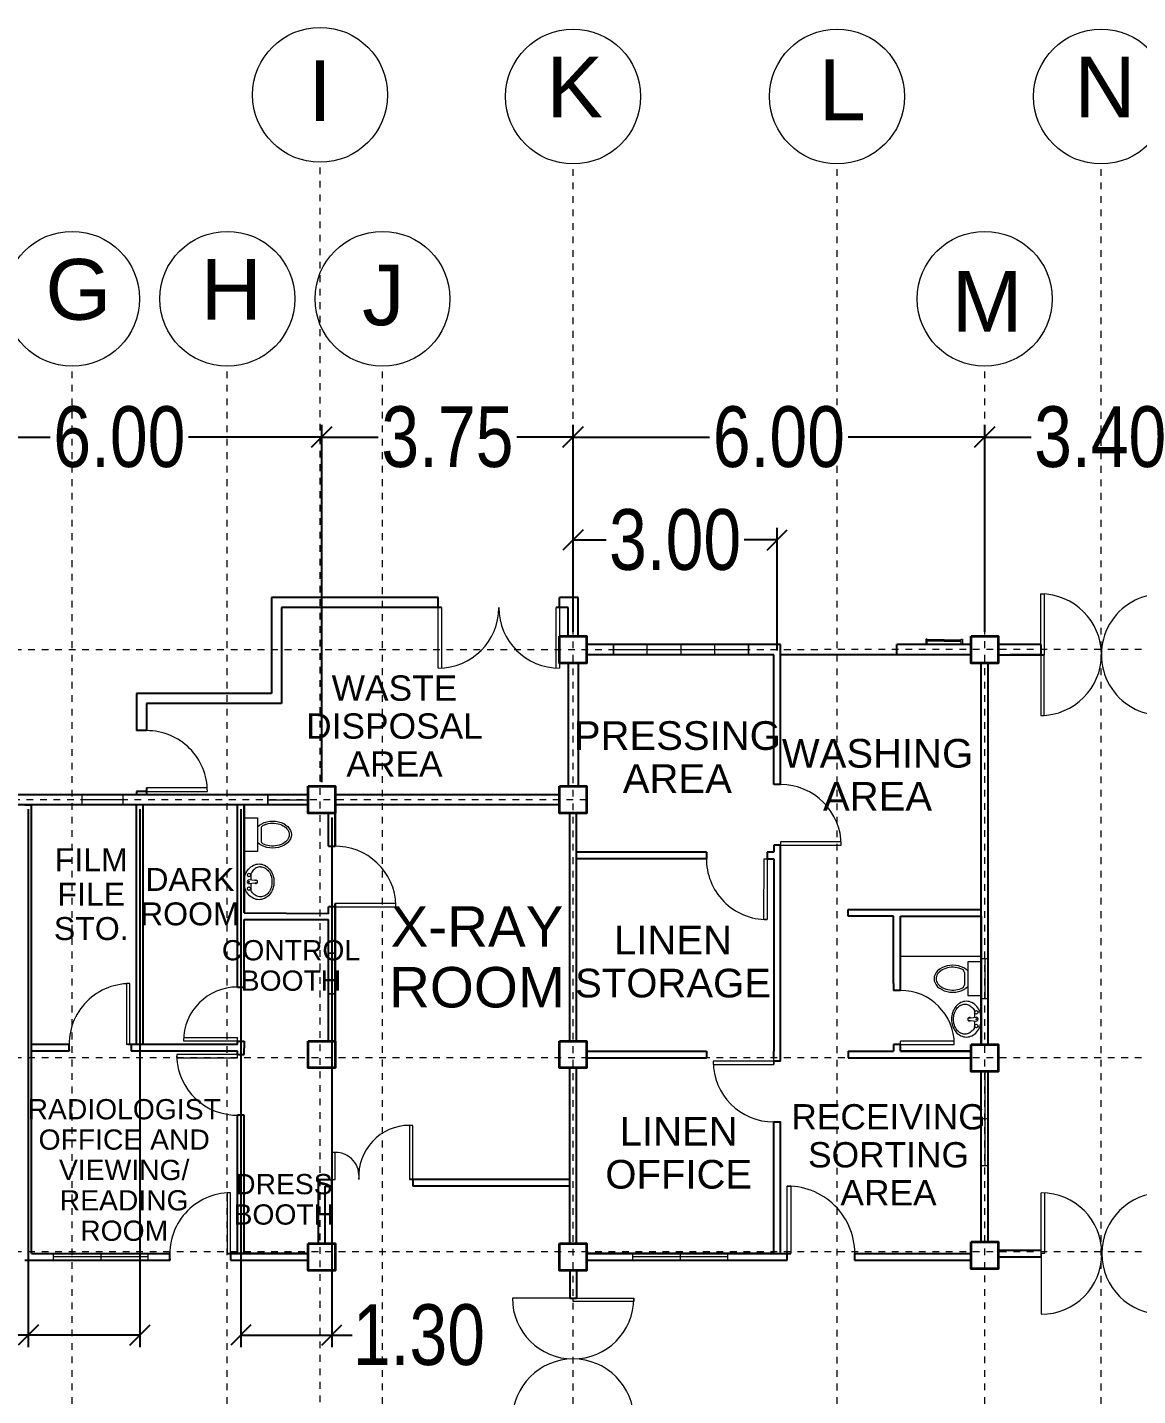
# Model space of a CAD drawing. Header units: millimetres. Extents: x 63005 to 126950, y 36019 to 74749.
# Drawn here: x 63086.43 to 63102.89, y 36330.57 to 36350.85 of the extents above; entities that cross this region are included whole.
import ezdxf

# ---------------------------------------------------------------- set-up
doc = ezdxf.new("R2010")
doc.units = ezdxf.units.MM
doc.header["$LTSCALE"] = 0.04
doc.linetypes.add('PHANTOM', pattern=[2.5, 1.25, -0.25, 0.25, -0.25, 0.25, -0.25])
doc.styles.get("Standard").update_dxf_attribs({"font": 'arial.ttf', "width": 0.8})
doc.styles.add('SWISSLT175', font='swissl.ttf', dxfattribs={"height": 0.175})
doc.dimstyles.new('dimension', dxfattribs={"dimtxt": 0.9, "dimasz": 0.3, "dimexe": 0.18, "dimexo": 0.0625, "dimgap": 0.09, "dimtad": 0, "dimzin": 0, "dimdsep": 46, "dimtxsty": 'Standard', "dimblk": 'OBLIQUE', "dimcen": 0.09, "dimclrd": 256, "dimclre": 256, "dimclrt": 256, "dimadec": 0, "dimazin": 0, "dimtfac": 1, "dimtofl": 0, "dimtmove": 0, "dimatfit": 3, "dimldrblk": 'OBLIQUE', "dimfxl": 1, "dimtolj": 1, "dimtzin": 0, "dimarcsym": 0})

# ---------------------------------------------------------------- blocks, each defined once
blk = doc.blocks.new('_Oblique')
at = {"color": 0, "linetype": 'ByBlock', "lineweight": -2}
blk.add_line((-0.5, -0.5), (0.5, 0.5), dxfattribs=at)
blk = doc.blocks.new('*D104')
at = {"lineweight": -2, "transparency": 16777216}
for p, q in [((63084.798, 36339.661), (63084.798, 36344.954)), ((63090.798, 36339.661), (63090.798, 36344.954)), ((63084.798, 36344.774), (63086.772, 36344.774)), ((63090.798, 36344.774), (63088.823, 36344.774))]:
    blk.add_line(p, q, dxfattribs=at)
at = {"layer": 'Defpoints', "color": 0, "lineweight": 25, "transparency": 16777216}
for p in [(63090.798, 36344.774), (63084.798, 36339.599), (63090.798, 36339.599)]:
    blk.add_point(p, dxfattribs=at)
at = {"lineweight": -2, "transparency": 16777216, "xscale": 0.3, "yscale": 0.3, "zscale": 0.3, "rotation": 180}
blk.add_blockref('_Oblique', (63084.798, 36344.774), dxfattribs=at)
at = {"lineweight": -2, "transparency": 16777216, "xscale": 0.3, "yscale": 0.3, "zscale": 0.3}
blk.add_blockref('_Oblique', (63090.798, 36344.774), dxfattribs=at)
at = {"lineweight": 5, "transparency": 16777216, "insert": (63087.798, 36344.774), "char_height": 0.9, "attachment_point": 5}
blk.add_mtext('\\A1;6.00', dxfattribs=at)
blk = doc.blocks.new('*D105')
at = {"lineweight": -2, "transparency": 16777216}
for p, q in [((63090.798, 36339.661), (63090.798, 36344.954)), ((63094.523, 36341.886), (63094.523, 36344.954)), ((63090.798, 36344.774), (63091.633, 36344.774)), ((63094.523, 36344.774), (63093.688, 36344.774))]:
    blk.add_line(p, q, dxfattribs=at)
at = {"layer": 'Defpoints', "color": 0, "lineweight": 25, "transparency": 16777216}
for p in [(63094.523, 36344.774), (63094.523, 36341.824), (63090.798, 36339.599)]:
    blk.add_point(p, dxfattribs=at)
at = {"lineweight": -2, "transparency": 16777216, "xscale": 0.3, "yscale": 0.3, "zscale": 0.3, "rotation": 180}
blk.add_blockref('_Oblique', (63090.798, 36344.774), dxfattribs=at)
at = {"lineweight": -2, "transparency": 16777216, "xscale": 0.3, "yscale": 0.3, "zscale": 0.3}
blk.add_blockref('_Oblique', (63094.523, 36344.774), dxfattribs=at)
at = {"lineweight": 5, "transparency": 16777216, "insert": (63092.66, 36344.774), "char_height": 0.9, "attachment_point": 5}
blk.add_mtext('\\A1;3.75', dxfattribs=at)
blk = doc.blocks.new('*D106')
at = {"lineweight": -2, "transparency": 16777216}
for p, q in [((63094.523, 36341.886), (63094.523, 36344.954)), ((63100.623, 36341.886), (63100.623, 36344.954)), ((63094.523, 36344.774), (63096.547, 36344.774)), ((63100.623, 36344.774), (63098.598, 36344.774))]:
    blk.add_line(p, q, dxfattribs=at)
at = {"layer": 'Defpoints', "color": 0, "lineweight": 25, "transparency": 16777216}
for p in [(63100.623, 36344.774), (63094.523, 36341.824), (63100.623, 36341.824)]:
    blk.add_point(p, dxfattribs=at)
at = {"lineweight": -2, "transparency": 16777216, "xscale": 0.3, "yscale": 0.3, "zscale": 0.3, "rotation": 180}
blk.add_blockref('_Oblique', (63094.523, 36344.774), dxfattribs=at)
at = {"lineweight": -2, "transparency": 16777216, "xscale": 0.3, "yscale": 0.3, "zscale": 0.3}
blk.add_blockref('_Oblique', (63100.623, 36344.774), dxfattribs=at)
at = {"lineweight": 5, "transparency": 16777216, "insert": (63097.573, 36344.774), "char_height": 0.9, "attachment_point": 5}
blk.add_mtext('\\A1;6.00', dxfattribs=at)
blk = doc.blocks.new('*D107')
at = {"lineweight": -2, "transparency": 16777216}
for p, q in [((63100.623, 36341.886), (63100.623, 36344.954)), ((63104.048, 36341.886), (63104.048, 36344.954)), ((63100.623, 36344.774), (63101.311, 36344.774)), ((63104.048, 36344.774), (63103.359, 36344.774))]:
    blk.add_line(p, q, dxfattribs=at)
at = {"layer": 'Defpoints', "color": 0, "lineweight": 25, "transparency": 16777216}
for p in [(63104.048, 36344.774), (63100.623, 36341.824), (63104.048, 36341.824)]:
    blk.add_point(p, dxfattribs=at)
at = {"lineweight": -2, "transparency": 16777216, "xscale": 0.3, "yscale": 0.3, "zscale": 0.3, "rotation": 180}
blk.add_blockref('_Oblique', (63100.623, 36344.774), dxfattribs=at)
at = {"lineweight": -2, "transparency": 16777216, "xscale": 0.3, "yscale": 0.3, "zscale": 0.3}
blk.add_blockref('_Oblique', (63104.048, 36344.774), dxfattribs=at)
at = {"lineweight": 5, "transparency": 16777216, "insert": (63102.335, 36344.774), "char_height": 0.9, "attachment_point": 5}
blk.add_mtext('\\A1;3.40', dxfattribs=at)
blk = doc.blocks.new('*D109')
at = {"lineweight": -2, "transparency": 16777216}
for p, q in [((63094.523, 36341.886), (63094.523, 36343.43)), ((63097.548, 36341.611), (63097.548, 36343.43)), ((63094.523, 36343.25), (63095.011, 36343.25)), ((63097.548, 36343.25), (63097.059, 36343.25))]:
    blk.add_line(p, q, dxfattribs=at)
at = {"layer": 'Defpoints', "color": 0, "lineweight": 25, "transparency": 16777216}
for p in [(63097.548, 36343.25), (63094.523, 36341.824), (63097.548, 36341.549)]:
    blk.add_point(p, dxfattribs=at)
at = {"lineweight": -2, "transparency": 16777216, "xscale": 0.3, "yscale": 0.3, "zscale": 0.3, "rotation": 180}
blk.add_blockref('_Oblique', (63094.523, 36343.25), dxfattribs=at)
at = {"lineweight": -2, "transparency": 16777216, "xscale": 0.3, "yscale": 0.3, "zscale": 0.3}
blk.add_blockref('_Oblique', (63097.548, 36343.25), dxfattribs=at)
at = {"lineweight": 5, "transparency": 16777216, "insert": (63096.035, 36343.25), "char_height": 0.9, "attachment_point": 5}
blk.add_mtext('\\A1;3.00', dxfattribs=at)
blk = doc.blocks.new('*D122')
at = {"lineweight": -2, "transparency": 16777216}
for p, q in [((63086.448, 36339.261), (63086.448, 36331.286)), ((63088.103, 36339.261), (63088.103, 36331.286)), ((63086.448, 36331.466), (63085.923, 36331.466)), ((63088.103, 36331.466), (63086.448, 36331.466))]:
    blk.add_line(p, q, dxfattribs=at)
at = {"layer": 'Defpoints', "color": 0, "lineweight": 25, "transparency": 16777216}
for p in [(63086.448, 36339.324), (63088.103, 36339.324), (63088.103, 36331.466)]:
    blk.add_point(p, dxfattribs=at)
at = {"lineweight": -2, "transparency": 16777216, "xscale": 0.3, "yscale": 0.3, "zscale": 0.3, "rotation": 180}
blk.add_blockref('_Oblique', (63086.448, 36331.466), dxfattribs=at)
at = {"lineweight": -2, "transparency": 16777216, "xscale": 0.3, "yscale": 0.3, "zscale": 0.3}
blk.add_blockref('_Oblique', (63088.103, 36331.466), dxfattribs=at)
at = {"lineweight": 5, "transparency": 16777216, "insert": (63084.933, 36331.466), "char_height": 0.9, "attachment_point": 5}
blk.add_mtext('\\A1;1.60', dxfattribs=at)
blk = doc.blocks.new('*D123')
at = {"lineweight": -2, "transparency": 16777216}
for p, q in [((63089.598, 36339.261), (63089.598, 36331.286)), ((63090.948, 36339.136), (63090.948, 36331.286)), ((63089.598, 36331.466), (63090.948, 36331.466)), ((63090.948, 36331.466), (63091.248, 36331.466))]:
    blk.add_line(p, q, dxfattribs=at)
at = {"layer": 'Defpoints', "color": 0, "lineweight": 25, "transparency": 16777216}
for p in [(63089.598, 36339.324), (63090.948, 36339.199), (63090.948, 36331.466)]:
    blk.add_point(p, dxfattribs=at)
at = {"lineweight": -2, "transparency": 16777216, "xscale": 0.3, "yscale": 0.3, "zscale": 0.3, "rotation": 180}
blk.add_blockref('_Oblique', (63089.598, 36331.466), dxfattribs=at)
at = {"lineweight": -2, "transparency": 16777216, "xscale": 0.3, "yscale": 0.3, "zscale": 0.3}
blk.add_blockref('_Oblique', (63090.948, 36331.466), dxfattribs=at)
at = {"lineweight": 5, "transparency": 16777216, "insert": (63092.238, 36331.466), "char_height": 0.9, "attachment_point": 5}
blk.add_mtext('\\A1;1.30', dxfattribs=at)

msp = doc.modelspace()

# ---------------------------------------------------------------- linework, layer by layer
at = {"color": 0, "linetype": 'PHANTOM', "lineweight": 5, "transparency": 33554495}
for p, q in [((63090.773, 36303.671), (63090.773, 36348.846)), ((63094.523, 36300.646), (63094.523, 36348.821)), ((63098.435, 36300.646), (63098.435, 36348.821)), ((63102.348, 36300.646), (63102.348, 36348.821)), ((63087.098, 36312.648), (63087.098, 36345.823)), ((63089.398, 36312.648), (63089.398, 36345.823)), ((63091.698, 36312.648), (63091.698, 36345.823)), ((63100.623, 36312.648), (63100.623, 36345.823)), ((63110.348, 36341.624), (63040.973, 36341.621)), ((63094.723, 36339.399), (63044.972, 36339.395)), ((63110.348, 36335.574), (63040.973, 36335.571)), ((63110.348, 36332.699), (63040.972, 36332.696))]:
    msp.add_line(p, q, dxfattribs=at)
at = {"color": 1, "lineweight": 13}
for p, q in [((63101.453, 36341.549), (63101.453, 36342.449)), ((63101.453, 36342.449), (63101.503, 36342.449)), ((63101.503, 36342.449), (63101.503, 36341.549)), ((63092.523, 36341.349), (63092.523, 36342.249)), ((63092.523, 36342.249), (63092.573, 36342.249)), ((63092.573, 36342.249), (63092.573, 36341.349)), ((63094.273, 36341.349), (63094.273, 36342.249)), ((63094.273, 36342.249), (63094.323, 36342.249)), ((63094.323, 36342.249), (63094.323, 36341.349)), ((63101.453, 36341.549), (63101.453, 36340.649)), ((63101.453, 36341.549), (63101.503, 36341.549)), ((63101.503, 36341.549), (63101.453, 36341.549)), ((63101.453, 36341.499), (63101.453, 36340.648)), ((63101.503, 36340.649), (63101.503, 36341.549)), ((63101.453, 36340.649), (63101.503, 36340.649)), ((63089.103, 36339.574), (63088.203, 36339.574)), ((63088.203, 36339.524), (63089.103, 36339.524)), ((63098.498, 36338.774), (63097.598, 36338.774)), ((63097.598, 36338.774), (63097.598, 36338.724)), ((63098.498, 36338.724), (63098.498, 36338.774)), ((63097.598, 36338.724), (63098.498, 36338.724)), ((63097.348, 36337.624), (63097.357, 36338.524)), ((63097.357, 36338.524), (63097.398, 36338.524)), ((63097.398, 36338.524), (63097.398, 36337.624)), ((63091.898, 36337.861), (63090.998, 36337.861)), ((63090.998, 36337.811), (63091.898, 36337.811)), ((63091.898, 36337.811), (63091.898, 36337.861)), ((63097.398, 36337.624), (63097.348, 36337.624)), ((63087.953, 36336.674), (63087.903, 36336.674)), ((63087.903, 36336.674), (63087.903, 36335.774)), ((63087.953, 36335.774), (63087.953, 36336.674)), ((63088.003, 36335.774), (63087.903, 36335.774)), ((63088.748, 36335.874), (63089.548, 36335.874)), ((63089.548, 36335.824), (63088.748, 36335.824)), ((63089.548, 36335.824), (63089.548, 36335.874)), ((63099.373, 36335.774), (63099.373, 36335.824)), ((63100.173, 36335.824), (63099.373, 36335.824)), ((63099.373, 36335.774), (63100.173, 36335.774)), ((63100.173, 36335.774), (63100.173, 36335.824)), ((63089.548, 36335.624), (63088.648, 36335.624)), ((63088.648, 36335.624), (63088.649, 36335.574)), ((63088.648, 36335.574), (63089.548, 36335.574)), ((63089.548, 36335.574), (63089.548, 36335.624)), ((63097.498, 36335.524), (63096.598, 36335.524)), ((63096.598, 36335.524), (63096.598, 36335.474)), ((63097.498, 36335.474), (63097.498, 36335.574)), ((63097.498, 36335.524), (63097.498, 36335.474)), ((63096.598, 36335.474), (63097.498, 36335.474)), ((63089.447, 36333.574), (63089.397, 36333.574)), ((63089.397, 36333.574), (63089.397, 36332.674)), ((63089.447, 36332.674), (63089.447, 36333.574)), ((63097.698, 36333.674), (63097.748, 36333.674)), ((63097.698, 36332.674), (63097.698, 36333.674)), ((63097.748, 36333.674), (63097.748, 36332.674)), ((63101.46, 36332.674), (63101.46, 36333.574)), ((63101.51, 36333.574), (63101.51, 36332.674)), ((63101.46, 36332.624), (63101.46, 36332.724)), ((63101.51, 36332.674), (63101.46, 36332.674)), ((63101.46, 36332.674), (63101.46, 36331.774)), ((63094.523, 36332.012), (63093.623, 36332.012)), ((63094.523, 36332.012), (63095.423, 36332.012)), ((63094.523, 36331.962), (63094.523, 36332.012)), ((63095.423, 36331.962), (63094.523, 36331.962)), ((63095.423, 36332.012), (63095.423, 36331.962))]:
    msp.add_line(p, q, dxfattribs=at)
at = {"color": 4, "lineweight": 25}
for p, q in [((63092.523, 36342.399), (63090.053, 36342.399)), ((63090.053, 36342.399), (63090.053, 36340.974)), ((63092.573, 36342.249), (63090.203, 36342.249)), ((63090.203, 36342.249), (63090.203, 36340.824)), ((63092.523, 36342.249), (63092.523, 36342.399)), ((63094.448, 36342.249), (63094.273, 36342.249)), ((63094.598, 36342.399), (63094.323, 36342.399)), ((63094.323, 36342.249), (63094.323, 36342.399)), ((63094.448, 36342.249), (63094.348, 36342.249)), ((63094.448, 36341.824), (63094.448, 36342.249)), ((63094.598, 36341.824), (63094.598, 36342.399)), ((63097.598, 36341.699), (63094.723, 36341.699)), ((63097.598, 36341.549), (63097.598, 36341.699)), ((63100.423, 36341.699), (63099.323, 36341.699)), ((63099.323, 36341.549), (63099.323, 36341.699)), ((63101.453, 36341.699), (63100.823, 36341.699)), ((63101.453, 36341.699), (63101.003, 36341.699)), ((63101.453, 36341.699), (63101.453, 36341.549)), ((63094.448, 36341.424), (63094.448, 36339.599)), ((63094.598, 36341.424), (63094.598, 36339.599)), ((63097.498, 36341.549), (63094.723, 36341.549)), ((63097.498, 36339.624), (63097.498, 36341.549)), ((63097.598, 36339.624), (63097.598, 36341.549)), ((63100.423, 36341.549), (63099.323, 36341.549)), ((63100.573, 36335.774), (63100.573, 36341.424)), ((63100.673, 36335.774), (63100.673, 36341.424)), ((63100.823, 36341.549), (63101.503, 36341.549)), ((63101.453, 36341.549), (63101.003, 36341.549)), ((63094.598, 36341.211), (63094.598, 36339.811)), ((63090.053, 36340.974), (63088.053, 36340.974)), ((63088.053, 36340.974), (63088.053, 36340.424)), ((63090.203, 36340.824), (63088.203, 36340.824)), ((63088.203, 36340.824), (63088.203, 36340.424)), ((63088.203, 36340.824), (63088.203, 36340.424)), ((63088.203, 36340.424), (63088.053, 36340.424)), ((63090.598, 36339.474), (63084.998, 36339.474)), ((63088.053, 36339.524), (63088.053, 36339.474)), ((63088.203, 36339.524), (63088.053, 36339.524)), ((63088.203, 36339.574), (63088.203, 36339.474)), ((63094.323, 36339.474), (63090.998, 36339.474)), ((63090.598, 36339.324), (63084.998, 36339.324)), ((63086.498, 36332.674), (63086.498, 36339.324)), ((63088.053, 36335.774), (63088.053, 36339.324)), ((63088.153, 36335.774), (63088.153, 36339.324)), ((63089.548, 36336.624), (63089.548, 36339.324)), ((63089.648, 36337.723), (63089.648, 36339.324)), ((63089.648, 36339.324), (63089.648, 36337.724)), ((63090.898, 36338.711), (63090.898, 36339.199)), ((63094.323, 36339.324), (63090.998, 36339.324)), ((63090.998, 36338.711), (63090.998, 36339.199)), ((63090.998, 36339.199), (63090.998, 36338.711)), ((63094.323, 36339.324), (63092.348, 36339.324)), ((63094.473, 36335.824), (63094.473, 36339.199)), ((63094.573, 36335.824), (63094.573, 36339.199)), ((63090.898, 36338.711), (63090.998, 36338.711)), ((63096.498, 36338.624), (63094.573, 36338.624)), ((63096.498, 36338.624), (63096.498, 36338.524)), ((63097.498, 36338.624), (63097.398, 36338.624)), ((63097.398, 36338.624), (63097.398, 36338.524)), ((63097.598, 36338.724), (63097.498, 36338.724)), ((63097.498, 36338.724), (63097.498, 36338.624)), ((63097.498, 36338.724), (63097.498, 36338.624)), ((63097.598, 36335.524), (63097.598, 36338.724)), ((63096.498, 36338.524), (63094.573, 36338.524)), ((63097.398, 36338.524), (63097.498, 36338.524)), ((63097.498, 36338.524), (63097.498, 36335.674)), ((63090.898, 36337.711), (63090.898, 36337.811)), ((63090.998, 36337.811), (63090.898, 36337.811)), ((63090.998, 36335.824), (63090.998, 36337.861)), ((63090.998, 36337.861), (63090.998, 36335.824)), ((63090.998, 36337.711), (63090.998, 36337.811)), ((63098.598, 36337.674), (63098.598, 36337.774)), ((63098.598, 36337.774), (63100.573, 36337.774)), ((63089.648, 36337.723), (63090.898, 36337.712)), ((63089.648, 36336.624), (63089.648, 36337.624)), ((63089.648, 36337.624), (63090.898, 36337.624)), ((63090.898, 36335.824), (63090.898, 36337.624)), ((63090.998, 36335.824), (63090.998, 36337.624)), ((63090.998, 36337.624), (63090.998, 36337.124)), ((63099.273, 36337.674), (63098.598, 36337.674)), ((63099.273, 36336.674), (63099.273, 36337.674)), ((63099.373, 36337.674), (63100.573, 36337.674)), ((63099.373, 36336.674), (63099.373, 36337.674)), ((63100.573, 36337.674), (63100.573, 36335.774)), ((63099.273, 36336.674), (63099.273, 36336.574)), ((63099.373, 36336.574), (63099.273, 36336.574)), ((63099.373, 36336.574), (63099.373, 36336.674)), ((63087.053, 36335.774), (63086.498, 36335.774)), ((63087.053, 36335.674), (63087.053, 36335.774)), ((63089.548, 36335.774), (63087.923, 36335.774)), ((63087.973, 36335.774), (63087.973, 36335.674)), ((63089.548, 36335.824), (63089.648, 36335.824)), ((63089.548, 36335.774), (63089.548, 36335.824)), ((63089.648, 36335.824), (63089.648, 36335.724)), ((63089.648, 36335.624), (63089.648, 36335.724)), ((63099.373, 36335.774), (63099.273, 36335.774)), ((63099.273, 36335.774), (63099.273, 36335.674)), ((63099.373, 36335.674), (63099.373, 36335.774)), ((63087.053, 36335.674), (63086.498, 36335.674)), ((63086.878, 36335.674), (63086.873, 36335.674)), ((63089.548, 36335.674), (63087.973, 36335.674)), ((63089.548, 36335.624), (63089.548, 36335.674)), ((63089.548, 36335.624), (63089.648, 36335.624)), ((63094.723, 36335.674), (63096.498, 36335.674)), ((63094.723, 36335.574), (63096.498, 36335.574)), ((63094.723, 36335.574), (63096.498, 36335.574)), ((63096.498, 36335.674), (63096.498, 36335.574)), ((63097.498, 36335.574), (63097.498, 36335.674)), ((63097.598, 36335.524), (63097.498, 36335.524)), ((63098.598, 36335.674), (63099.273, 36335.674)), ((63098.598, 36335.674), (63098.598, 36335.574)), ((63098.598, 36335.574), (63100.423, 36335.574)), ((63099.373, 36335.674), (63100.423, 36335.674)), ((63100.423, 36335.674), (63099.373, 36335.674)), ((63094.473, 36332.824), (63094.473, 36335.424)), ((63094.573, 36332.824), (63094.573, 36335.424)), ((63100.573, 36332.849), (63100.573, 36335.374)), ((63100.673, 36332.849), (63100.673, 36335.374)), ((63089.547, 36332.674), (63089.547, 36334.723)), ((63089.647, 36334.723), (63089.547, 36334.723)), ((63089.647, 36332.674), (63089.647, 36334.723)), ((63097.498, 36332.674), (63097.498, 36334.624)), ((63097.498, 36334.624), (63097.598, 36334.624)), ((63097.598, 36332.674), (63097.598, 36334.624)), ((63090.748, 36332.824), (63090.748, 36333.774)), ((63090.748, 36333.774), (63090.948, 36333.774)), ((63090.948, 36333.674), (63090.948, 36333.774)), ((63094.473, 36333.774), (63092.098, 36333.774)), ((63092.148, 36333.774), (63092.148, 36333.674)), ((63090.948, 36333.674), (63090.848, 36333.674)), ((63090.848, 36332.824), (63090.848, 36333.674)), ((63090.848, 36333.674), (63090.948, 36333.674)), ((63094.473, 36333.674), (63092.148, 36333.674)), ((63100.823, 36332.724), (63101.46, 36332.724)), ((63086.398, 36332.574), (63088.553, 36332.574)), ((63086.498, 36332.674), (63088.547, 36332.674)), ((63088.547, 36332.574), (63088.547, 36332.674)), ((63089.397, 36332.674), (63090.598, 36332.674)), ((63089.547, 36332.674), (63089.447, 36332.674)), ((63089.447, 36332.674), (63089.447, 36332.574)), ((63089.447, 36332.574), (63090.598, 36332.574)), ((63090.598, 36332.674), (63089.498, 36332.674)), ((63094.723, 36332.674), (63097.748, 36332.674)), ((63097.498, 36332.674), (63094.723, 36332.674)), ((63094.723, 36332.574), (63097.698, 36332.574)), ((63094.723, 36332.574), (63097.698, 36332.574)), ((63097.698, 36332.574), (63097.698, 36332.674)), ((63098.693, 36332.574), (63100.423, 36332.574)), ((63098.698, 36332.674), (63100.423, 36332.674)), ((63098.698, 36332.574), (63098.698, 36332.674)), ((63100.823, 36332.624), (63101.46, 36332.624)), ((63094.473, 36332.424), (63094.473, 36332.012)), ((63094.573, 36332.424), (63094.573, 36332.012)), ((63094.473, 36332.012), (63094.573, 36332.012))]:
    msp.add_line(p, q, dxfattribs=at)
at = {"color": 0, "lineweight": 9}
for p, q in [((63095.123, 36341.699), (63095.123, 36341.549)), ((63095.123, 36341.624), (63097.123, 36341.624)), ((63095.623, 36341.549), (63095.623, 36341.699)), ((63096.123, 36341.549), (63096.123, 36341.699)), ((63096.623, 36341.549), (63096.623, 36341.699)), ((63097.123, 36341.549), (63097.123, 36341.699)), ((63099.773, 36341.779), (63099.753, 36341.779)), ((63099.753, 36341.779), (63099.753, 36341.699)), ((63099.773, 36341.699), (63099.773, 36341.779)), ((63100.023, 36341.769), (63099.773, 36341.769)), ((63100.023, 36341.749), (63099.773, 36341.749)), ((63100.023, 36341.769), (63100.273, 36341.769)), ((63100.023, 36341.749), (63100.273, 36341.749)), ((63100.273, 36341.699), (63100.273, 36341.779)), ((63100.273, 36341.779), (63100.293, 36341.779)), ((63100.293, 36341.779), (63100.293, 36341.699)), ((63095.123, 36341.549), (63097.123, 36341.549)), ((63095.123, 36341.549), (63096.123, 36341.549)), ((63096.123, 36341.549), (63097.123, 36341.549)), ((63087.248, 36339.324), (63087.248, 36339.474)), ((63087.848, 36339.399), (63087.248, 36339.399)), ((63087.848, 36339.474), (63087.848, 36339.324)), ((63090.598, 36339.474), (63089.998, 36339.474)), ((63089.998, 36339.474), (63089.998, 36339.324)), ((63089.998, 36339.399), (63090.598, 36339.399)), ((63087.848, 36339.324), (63087.248, 36339.324)), ((63090.998, 36337.124), (63090.898, 36337.124)), ((63090.898, 36337.124), (63090.898, 36336.524)), ((63090.948, 36337.124), (63090.948, 36336.524)), ((63100.573, 36337.074), (63099.373, 36337.074)), ((63100.573, 36336.747), (63100.573, 36337.047)), ((63100.573, 36337.047), (63100.673, 36337.047)), ((63100.623, 36337.047), (63100.623, 36336.447)), ((63100.673, 36337.047), (63100.673, 36336.447)), ((63090.898, 36336.524), (63090.998, 36336.524)), ((63100.673, 36336.447), (63100.573, 36336.447)), ((63100.573, 36334.674), (63100.573, 36335.374)), ((63100.573, 36335.374), (63100.673, 36335.374)), ((63100.623, 36335.374), (63100.623, 36333.974)), ((63100.673, 36335.374), (63100.673, 36333.974)), ((63100.573, 36334.674), (63100.673, 36334.674)), ((63100.673, 36333.974), (63100.573, 36333.974)), ((63086.822, 36332.574), (63086.822, 36332.674)), ((63088.222, 36332.624), (63086.822, 36332.624)), ((63088.222, 36332.574), (63086.822, 36332.574)), ((63087.522, 36332.674), (63088.222, 36332.674)), ((63087.522, 36332.674), (63087.522, 36332.574)), ((63088.222, 36332.674), (63088.222, 36332.574)), ((63095.41, 36332.574), (63095.41, 36332.674)), ((63096.81, 36332.624), (63095.41, 36332.624)), ((63096.81, 36332.574), (63095.41, 36332.574)), ((63096.11, 36332.674), (63096.81, 36332.674)), ((63096.11, 36332.674), (63096.11, 36332.574)), ((63096.81, 36332.674), (63096.81, 36332.574))]:
    msp.add_line(p, q, dxfattribs=at)
at = {"color": 0, "lineweight": -2}
for p, q in [((63100.423, 36341.549), (63097.598, 36341.549)), ((63097.598, 36339.624), (63097.498, 36339.624)), ((63089.998, 36339.474), (63087.848, 36339.474)), ((63086.398, 36339.324), (63086.498, 36339.324)), ((63094.573, 36338.524), (63094.573, 36338.624)), ((63089.548, 36336.624), (63089.648, 36336.624)), ((63088.553, 36332.574), (63088.547, 36332.574))]:
    msp.add_line(p, q, dxfattribs=at)
msp.add_line((63088.203, 36339.574), (63088.203, 36339.474))
at = {"lineweight": 9}
for p, q in [((63089.648, 36339.133), (63089.848, 36339.133)), ((63089.648, 36338.633), (63089.648, 36339.133)), ((63089.848, 36339.133), (63089.848, 36338.633)), ((63089.898, 36338.973), (63089.898, 36338.792)), ((63089.848, 36338.633), (63089.648, 36338.633)), ((63089.846, 36338.197), (63089.724, 36338.211)), ((63089.846, 36338.168), (63089.724, 36338.155)), ((63089.75, 36338.207), (63089.75, 36338.309)), ((63100.573, 36336.997), (63100.373, 36336.997)), ((63100.373, 36336.997), (63100.373, 36336.497)), ((63100.573, 36336.497), (63100.573, 36336.997)), ((63100.323, 36336.838), (63100.323, 36336.657)), ((63100.373, 36336.497), (63100.573, 36336.497)), ((63100.375, 36336.162), (63100.497, 36336.175)), ((63100.375, 36336.133), (63100.497, 36336.12))]:
    msp.add_line(p, q, dxfattribs=at)
at = {"color": 4, "lineweight": 35}
for points in [[(63094.323, 36341.824), (63094.723, 36341.824), (63094.723, 36341.424), (63094.323, 36341.424)], [(63100.423, 36341.824), (63100.823, 36341.824), (63100.823, 36341.424), (63100.423, 36341.424)], [(63090.598, 36339.599), (63090.998, 36339.599), (63090.998, 36339.199), (63090.598, 36339.199)], [(63094.323, 36339.599), (63094.723, 36339.599), (63094.723, 36339.199), (63094.323, 36339.199)], [(63090.598, 36335.824), (63090.998, 36335.824), (63090.998, 36335.424), (63090.598, 36335.424)], [(63094.323, 36335.824), (63094.723, 36335.824), (63094.723, 36335.424), (63094.323, 36335.424)], [(63100.423, 36335.774), (63100.823, 36335.774), (63100.823, 36335.374), (63100.423, 36335.374)], [(63090.598, 36332.824), (63090.998, 36332.824), (63090.998, 36332.424), (63090.598, 36332.424)], [(63094.323, 36332.824), (63094.723, 36332.824), (63094.723, 36332.424), (63094.323, 36332.424)], [(63100.423, 36332.849), (63100.823, 36332.849), (63100.823, 36332.449), (63100.423, 36332.449)]]:
    msp.add_lwpolyline(points, close=True, dxfattribs=at)
at = {"lineweight": 9}
for points in [[(63095.123, 36341.699), (63097.123, 36341.699), (63097.123, 36341.549), (63095.123, 36341.549)], [(63087.248, 36339.474), (63087.848, 36339.474), (63087.848, 36339.324), (63087.248, 36339.324)], [(63089.998, 36339.474), (63090.598, 36339.474), (63090.598, 36339.324), (63089.998, 36339.324)], [(63089.998, 36339.474), (63090.598, 36339.474), (63090.598, 36339.324), (63089.998, 36339.324)], [(63090.898, 36337.124), (63090.998, 36337.124), (63090.998, 36336.524), (63090.898, 36336.524)], [(63100.573, 36337.047), (63100.673, 36337.047), (63100.673, 36336.447), (63100.573, 36336.447)], [(63100.573, 36335.374), (63100.673, 36335.374), (63100.673, 36333.974), (63100.573, 36333.974)], [(63086.822, 36332.674), (63088.222, 36332.674), (63088.222, 36332.624), (63086.822, 36332.624)], [(63095.41, 36332.674), (63096.81, 36332.674), (63096.81, 36332.574), (63095.41, 36332.574)]]:
    msp.add_lwpolyline(points, close=True, dxfattribs=at)
msp.add_lwpolyline([(63089.869, 36338.448, -0.11576), (63089.951, 36338.428, -0.104047), (63090.025, 36338.37, -0.090875), (63090.072, 36338.286, -0.083344), (63090.09, 36338.183, -0.083344), (63090.072, 36338.079, -0.090875), (63090.025, 36337.995, -0.104047), (63089.951, 36337.937, -0.11576), (63089.869, 36337.918, -0.11576), (63089.786, 36337.937, -0.104047), (63089.712, 36337.995, -0.090875), (63089.665, 36338.079, -0.083344), (63089.648, 36338.183, -0.083344), (63089.665, 36338.286, -0.090875), (63089.712, 36338.37, -0.104047), (63089.786, 36338.428, -0.11576)], format="xyb", close=True, dxfattribs=at)
for points in [[(63089.89, 36338.405, -0.124838), (63089.952, 36338.389, -0.105788), (63090.01, 36338.34, -0.086697), (63090.046, 36338.27, -0.076776), (63090.06, 36338.183, -0.076776), (63090.046, 36338.095, -0.086697), (63090.01, 36338.025, -0.105788), (63089.952, 36337.976, -0.124838), (63089.89, 36337.96, -0.124838), (63089.827, 36337.976, -0.105788), (63089.769, 36338.025, -0.040067), (63089.75, 36338.056), (63089.75, 36338.158, -0.040067)], [(63100.331, 36335.925, -0.124838), (63100.268, 36335.941, -0.105788), (63100.21, 36335.99, -0.086697), (63100.174, 36336.06, -0.076776), (63100.161, 36336.147, -0.076776), (63100.174, 36336.235, -0.086697), (63100.21, 36336.305, -0.105788), (63100.268, 36336.354, -0.124838), (63100.331, 36336.37, -0.124838), (63100.393, 36336.354, -0.105788), (63100.451, 36336.305, -0.040067), (63100.471, 36336.274), (63100.471, 36336.172, -0.040067)], [(63100.471, 36336.123), (63100.471, 36336.021, -0.040067), (63100.451, 36335.99, -0.105788), (63100.393, 36335.941, -0.124838), (63100.331, 36335.925, -0.124838)]]:
    msp.add_lwpolyline(points, format="xyb", dxfattribs=at)
at = {"color": 1, "lineweight": 13, "ltscale": 0.03}
for points in [[(63092.098, 36333.774), (63092.148, 36333.774), (63092.148, 36334.574), (63092.098, 36334.574)], [(63090.948, 36333.774), (63090.998, 36333.774), (63090.998, 36334.174), (63090.948, 36334.174)]]:
    msp.add_lwpolyline(points, close=True, dxfattribs=at)
at = {"color": 0, "lineweight": 5, "transparency": 33554687}
for centre in [(63090.773, 36349.846), (63094.523, 36349.821), (63098.435, 36349.821), (63102.348, 36349.821), (63087.098, 36346.823), (63089.398, 36346.823), (63091.698, 36346.823), (63100.623, 36346.823)]:
    msp.add_circle(centre, 1, dxfattribs=at)
at = {"lineweight": 9}
for centre, radius in [((63089.721, 36338.284), 0.0255), ((63089.714, 36338.183), 0.0095), ((63089.721, 36338.081), 0.0255), ((63100.5, 36336.249), 0.0255), ((63100.506, 36336.147), 0.0095), ((63100.5, 36336.046), 0.0255)]:
    msp.add_circle(centre, radius, dxfattribs=at)
at = {"color": 1, "lineweight": 13}
for centre, radius, start, end in [((63101.453, 36341.549), 0.9, 270.0079, 90), ((63103.253, 36341.549), 0.9, 90, 270.0009), ((63092.523, 36342.249), 0.9, 270, 0), ((63094.323, 36342.249), 0.9, 180, 270), ((63101.453, 36341.549), 0.9, 270, 0), ((63088.203, 36339.524), 0.9, 359.9636, 90.0139), ((63097.598, 36338.724), 0.9, 0, 90), ((63090.998, 36337.811), 0.9, 1.5911, 91.5911), ((63097.398, 36338.524), 0.9, 178.9827, 270), ((63087.953, 36335.774), 0.9, 90, 186.3794), ((63089.548, 36335.824), 0.8, 90, 180), ((63099.373, 36335.774), 0.8, 0, 90), ((63100.401, 36336.164), 0.267, 140.1732, 160.9431), ((63100.448, 36336.147), 0.317, 160.9431, 180), ((63100.448, 36336.147), 0.317, 180, 199.0569), ((63100.401, 36336.131), 0.267, 199.0569, 219.8268), ((63089.547, 36335.624), 0.9, 181.5911, 271.5911), ((63097.498, 36335.524), 0.9, 180, 270), ((63089.447, 36332.674), 0.9, 90, 186.3794), ((63097.698, 36332.674), 1, 354.2608, 90), ((63101.46, 36332.674), 0.9, 270, 90), ((63103.26, 36332.674), 0.9, 90, 270), ((63094.523, 36332.012), 0.9, 180, 0), ((63094.523, 36330.212), 0.9, 0, 180)]:
    msp.add_arc(centre, radius, start, end, dxfattribs=at)
at = {"lineweight": 9}
for centre, radius, start, end in [((63089.948, 36338.973), 0.05, 118.1501, 180), ((63089.948, 36338.792), 0.05, 180, 241.9916), ((63089.913, 36338.23), 0.181, 118.4636, 142.6185), ((63089.89, 36338.274), 0.131, 90, 118.4636), ((63089.721, 36338.183), 0.028, 83.7545, 276.2455), ((63089.951, 36338.201), 0.228, 142.6185, 151.7963), ((63089.823, 36338.183), 0.025, 36.3068, 131.2022), ((63089.823, 36338.183), 0.025, 228.7978, 323.6932), ((63089.752, 36338.183), 0.0948, 351.2026, 8.7974), ((63089.823, 36338.183), 0.025, 341.3793, 18.6207), ((63100.273, 36336.838), 0.05, 0, 61.8499), ((63100.273, 36336.657), 0.05, 298.0084, 360), ((63100.371, 36336.189), 0.228, 116.4127, 140.1732), ((63100.352, 36336.227), 0.185, 90, 116.4127), ((63100.352, 36336.227), 0.185, 63.5873, 90), ((63100.333, 36336.189), 0.228, 39.8268, 63.5873), ((63100.303, 36336.164), 0.267, 19.0569, 39.8268), ((63100.398, 36336.147), 0.025, 161.3793, 198.6207), ((63100.468, 36336.147), 0.0948, 171.2026, 188.7974), ((63100.398, 36336.147), 0.025, 48.7978, 143.6932), ((63100.398, 36336.147), 0.025, 216.3068, 311.2022), ((63100.5, 36336.147), 0.028, 263.7545, 96.2455), ((63100.256, 36336.147), 0.317, 0, 19.0569), ((63100.256, 36336.147), 0.317, 340.9431, 0), ((63100.371, 36336.106), 0.228, 219.8268, 243.5873), ((63100.333, 36336.106), 0.228, 296.4127, 320.1732), ((63100.303, 36336.131), 0.267, 320.1732, 340.9431), ((63100.352, 36336.068), 0.185, 243.5873, 270), ((63100.352, 36336.068), 0.185, 270, 296.4127)]:
    msp.add_arc(centre, radius, start, end, dxfattribs=at)
at = {"color": 0, "lineweight": -2}
msp.add_arc((63099.373, 36335.774), 0.8, 194.3615, 194.4775, dxfattribs=at)
at = {"color": 1, "lineweight": 13, "ltscale": 0.03}
for centre, radius, start, end in [((63092.098, 36333.822), 0.752, 90, 183.6952), ((63090.998, 36333.821), 0.353, 352.3719, 90)]:
    msp.add_arc(centre, radius, start, end, dxfattribs=at)
at = {"lineweight": 9, "extrusion": (0, 0, -1)}
msp.add_ellipse((63090.073, 36338.883), major_axis=(-0.275, 0), ratio=0.727273, start_param=0.612555, end_param=5.670631, dxfattribs=at)
at = {"lineweight": 9}
msp.add_ellipse((63100.148, 36336.747), major_axis=(0.275, 0), ratio=0.727273, start_param=0.612555, end_param=5.670631, dxfattribs=at)
for points in [[(63089.924, 36339.017), (63089.94, 36339.026), (63089.959, 36339.034), (63090.05, 36339.061), (63090.137, 36339.055), (63090.268, 36338.998), (63090.31, 36338.948), (63090.323, 36338.849), (63090.297, 36338.797), (63090.186, 36338.723), (63090.102, 36338.705), (63089.989, 36338.721), (63089.954, 36338.732), (63089.924, 36338.748)], [(63100.296, 36336.882), (63100.28, 36336.891), (63100.262, 36336.898), (63100.171, 36336.925), (63100.083, 36336.92), (63099.952, 36336.862), (63099.91, 36336.812), (63099.897, 36336.714), (63099.923, 36336.662), (63100.034, 36336.588), (63100.118, 36336.57), (63100.232, 36336.586), (63100.267, 36336.597), (63100.296, 36336.613)]]:
    msp.add_open_spline(points, degree=3, knots=[0.937253, 0.937253, 0.937253, 0.937253, 1.185372, 1.185372, 2.113864, 2.113864, 3.042356, 3.042356, 3.970847, 3.970847, 4.899339, 4.899339, 5.346062, 5.346062, 5.346062, 5.346062], dxfattribs=at)

# ---------------------------------------------------------------- texts
at = {"color": 0, "lineweight": 5, "transparency": 33554687}
for s, p in [('I', (63090.598, 36349.459)), ('K', (63094.127, 36349.511)), ('L', (63098.164, 36349.47)), ('N', (63101.952, 36349.511)), ('G', (63086.702, 36346.513)), ('H', (63089.002, 36346.513)), ('J', (63091.396, 36346.431)), ('M', (63100.136, 36346.334))]:
    msp.add_text(s, height=0.9, dxfattribs=at).set_placement(p)
at = {"color": 0, "lineweight": -2, "ltscale": 0.4, "attachment_point": 5, "line_spacing_factor": 0.9, "style": 'SWISSLT175'}
for s, insert, char_height in [('WASTE^JDISPOSAL^JAREA', (63091.876, 36340.492), 0.375), ('PRESSING\\PAREA', (63096.068, 36340.032), 0.425), ('WASHING\\PAREA', (63099.035, 36339.769), 0.425), ('FILM\\PFILE\\PSTO.', (63087.382, 36337.998), 0.34), ('DARK\\PROOM', (63088.843, 36337.961), 0.34), ('X-RAY \\PROOM', (63093.099, 36337.067), 0.6), ('LINEN\\PSTORAGE', (63096.004, 36336.998), 0.425), ('CONTROL\\PBOOTH', (63090.342, 36336.942), 0.3), ('RADIOLOGIST\\POFFICE AND\\PVIEWING/\\PREADING\\PROOM', (63087.87, 36333.911), 0.3), ('RECEIVING\\PSORTING\\PAREA', (63099.198, 36334.138), 0.375), ('LINEN\\POFFICE', (63096.089, 36334.165), 0.425), ('DRESS\\PBOOTH', (63090.236, 36333.476), 0.3)]:
    msp.add_mtext(s, dxfattribs=dict(at, insert=insert, char_height=char_height))

# ---------------------------------------------------------------- dimensions: what is measured, and where the dimension line sits
at = {"color": 0, "lineweight": 5, "transparency": 33554559}
dim = msp.add_linear_dim(base=(63090.798, 36344.774), p1=(63084.798, 36339.599), p2=(63090.798, 36339.599), dimstyle='dimension', override={"dimtmove": 1}, dxfattribs=at)
dim.commit()
dim.dimension.update_dxf_attribs({"geometry": '*D104', "text_midpoint": (63087.798, 36344.774)})
for base, p1, p2, text, picture, middle in [((63094.523, 36344.774), (63090.798, 36339.599), (63094.523, 36341.824), '3.75', '*D105', (63092.66, 36344.774)), ((63100.623, 36344.774), (63094.523, 36341.824), (63100.623, 36341.824), '6.00', '*D106', (63097.573, 36344.774))]:
    dim = msp.add_linear_dim(base=base, p1=p1, p2=p2, text=text, dimstyle='dimension', override={"dimtmove": 1}, dxfattribs=at)
    dim.commit()
    dim.dimension.update_dxf_attribs({"geometry": picture, "text_midpoint": middle})
for base, p1, p2, text, picture, middle in [((63104.048, 36344.774), (63100.623, 36341.824), (63104.048, 36341.824), '3.40', '*D107', (63102.335, 36344.774)), ((63090.948, 36331.466), (63089.598, 36339.324), (63090.948, 36339.199), '1.30', '*D123', (63092.238, 36331.466))]:
    dim = msp.add_linear_dim(base=base, p1=p1, p2=p2, text=text, dimstyle='dimension', dxfattribs=at)
    dim.commit()
    dim.dimension.update_dxf_attribs({"geometry": picture, "text_midpoint": middle})
for base, p1, p2, text, picture, middle in [((63097.548, 36343.25), (63094.523, 36341.824), (63097.548, 36341.549), '3.00', '*D109', (63096.035, 36343.25)), ((63088.103, 36331.466), (63086.448, 36339.324), (63088.103, 36339.324), '1.60', '*D122', (63084.933, 36331.466))]:
    dim = msp.add_linear_dim(base=base, p1=p1, p2=p2, text=text, dimstyle='dimension', dxfattribs=at)
    dim.commit()
    dim.dimension.update_dxf_attribs({"geometry": picture, "text_midpoint": middle, "dimtype": 160})

doc.saveas('drawing.dxf')
